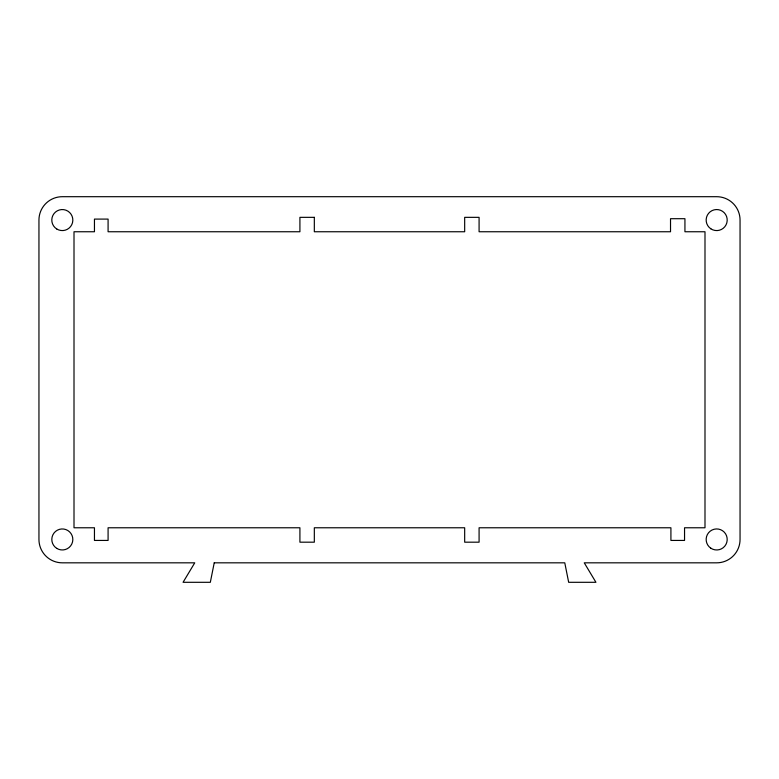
<?xml version="1.0" encoding="UTF-8"?>
<svg xmlns="http://www.w3.org/2000/svg" width="779" height="779" viewBox="0 0 779 779"><rect width="100%" height="100%" fill="white"/><g stroke="black" fill="none" stroke-linecap="round" stroke-linejoin="round"><path stroke-width="1.17" d="M214.225 562.827L210.33 582.303L183.065 582.303L194.75 562.827L62.32 562.827A23.37 23.37 0 0 1 38.95 539.457L38.95 220.067A23.37 23.37 0 0 1 62.32 196.697L716.68 196.697A23.37 23.37 0 0 1 740.05 220.067L740.05 539.457A23.37 23.37 0 0 1 716.68 562.827L584.25 562.827L595.935 582.303L568.67 582.303L564.775 562.827L214.225 562.827M314.327 217.341L299.915 217.341L299.915 231.752L108.086 231.752L108.086 219.094L94.454 219.094L94.454 231.752L74.005 231.752L74.005 527.773L94.454 527.773L94.454 540.431L108.086 540.431L108.086 527.773L299.915 527.773L299.915 542.184L314.327 542.184L314.327 527.773L464.673 527.773L464.673 542.184L479.085 542.184L479.085 527.773L670.914 527.773L670.914 540.431L684.546 540.431L684.546 527.773L704.995 527.773L704.995 231.752L684.936 231.752L684.936 218.704L670.524 218.704L670.524 231.752L479.085 231.752L479.085 217.341L464.673 217.341L464.673 231.752L314.327 231.752L314.327 217.341M710.837 228.812A10.517 10.517 0 0 0 727.177 220.759A10.517 10.517 0 0 0 712.025 210.632A10.517 10.517 0 0 0 710.837 228.812M710.837 548.202A10.517 10.517 0 0 0 727.177 540.139A10.517 10.517 0 0 0 712.025 530.022A10.517 10.517 0 0 0 710.837 548.202M56.789 548.397A10.517 10.517 0 0 0 72.827 539.779A10.517 10.517 0 0 0 57.344 530.197A10.517 10.517 0 0 0 56.789 548.397M56.731 228.977A10.517 10.517 0 0 0 72.827 220.457A10.517 10.517 0 0 0 57.403 210.768A10.517 10.517 0 0 0 56.731 228.977"/></g></svg>
